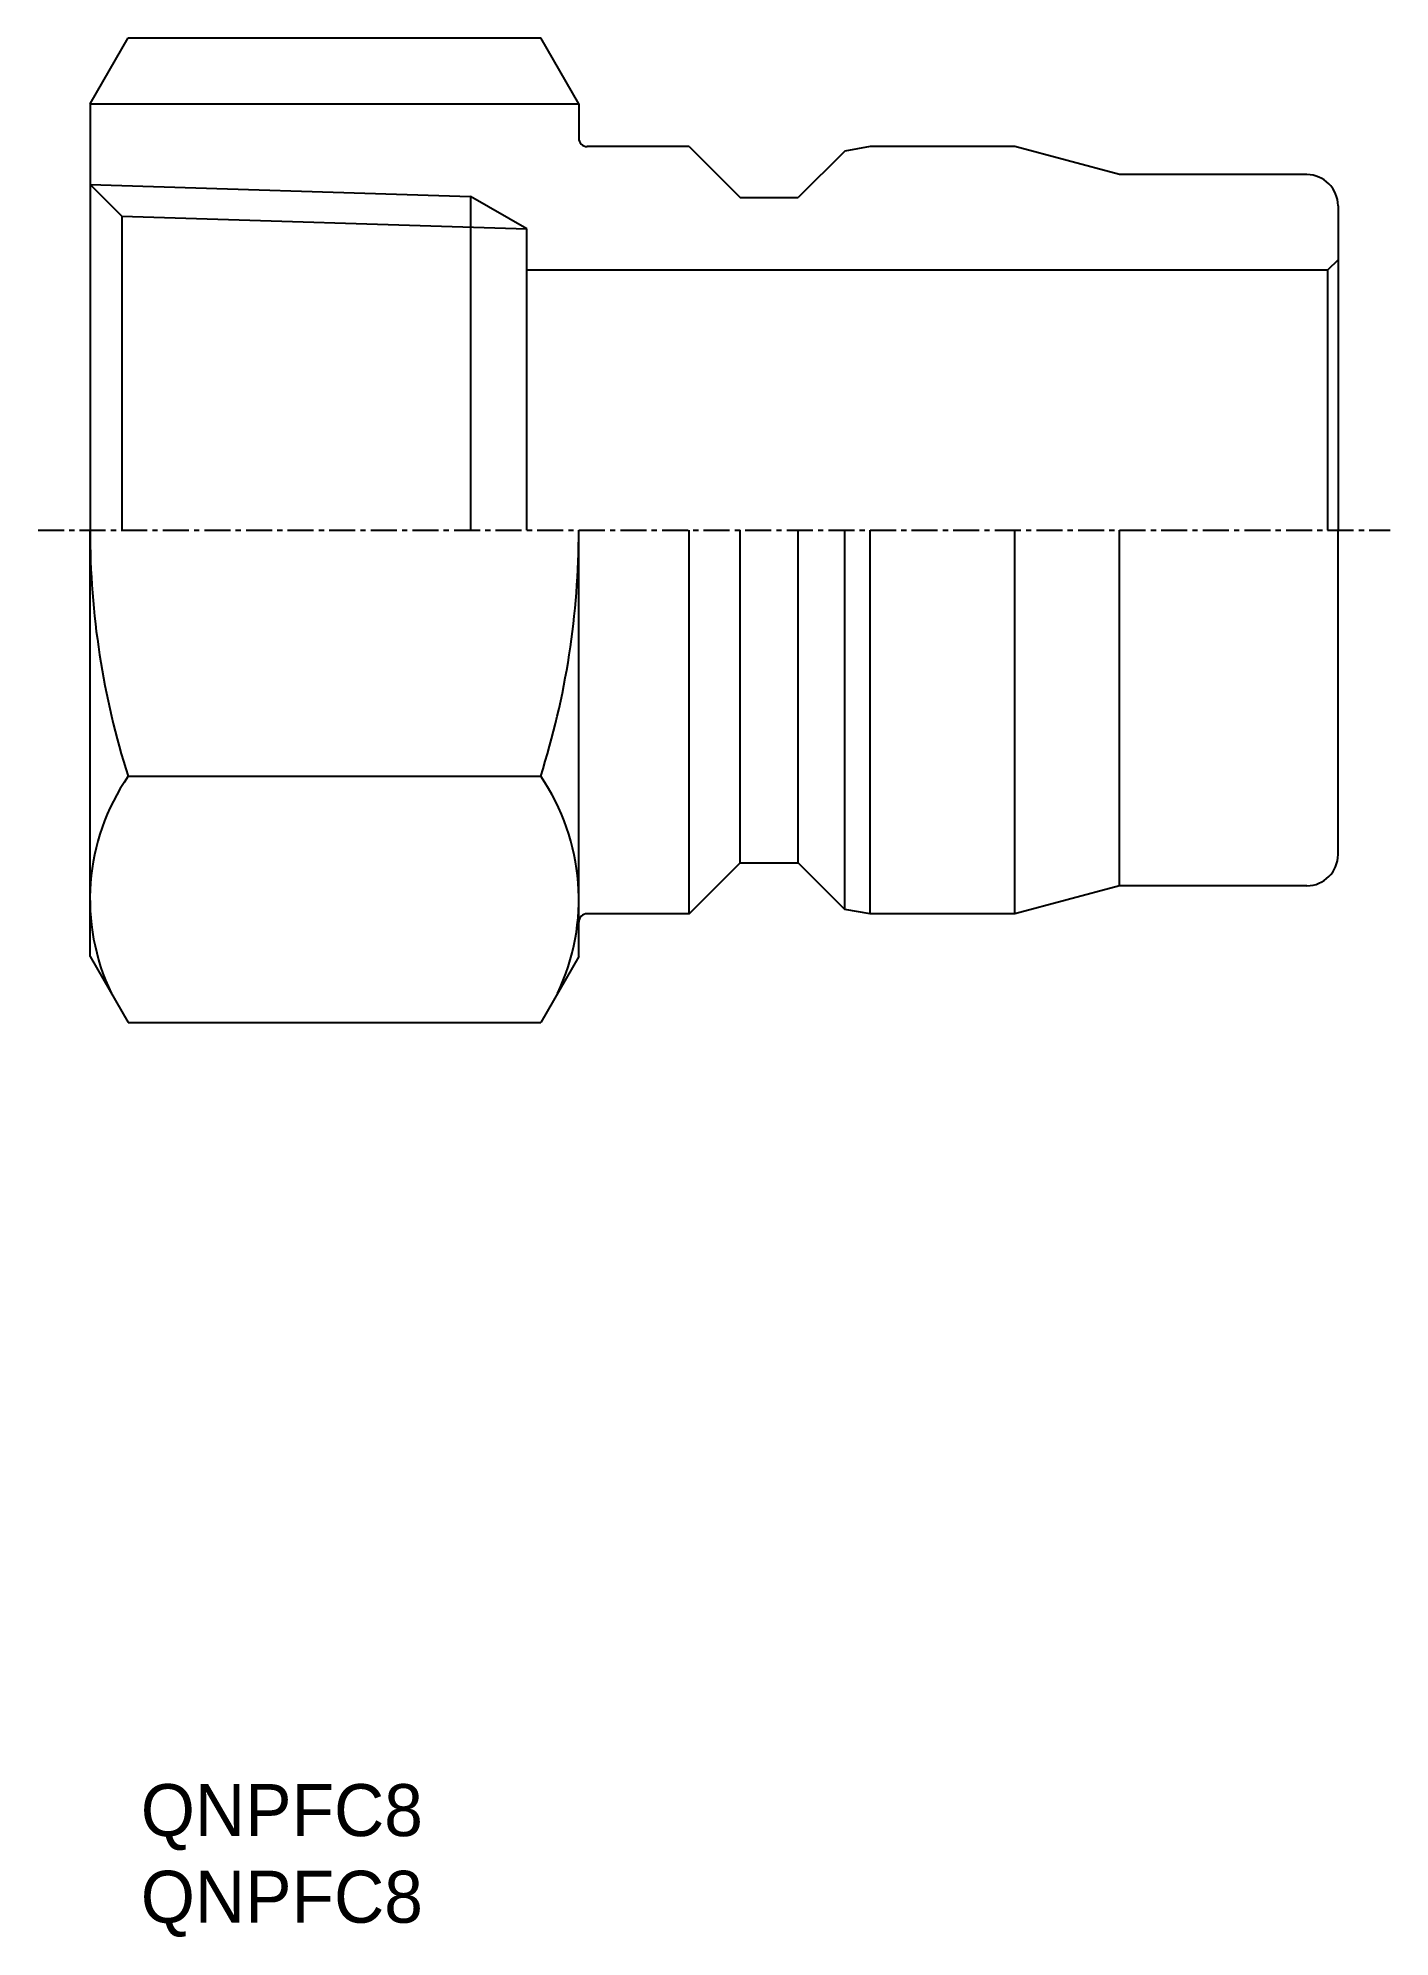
# Model space of a CAD drawing. Extents: x 29.7 to 94.7, y 134.6 to 225.9.
import ezdxf

# ---------------------------------------------------------------- set-up
doc = ezdxf.new("R2010")
doc.units = 0
doc.linetypes.add('CENTER', pattern=[2, 1.25, -0.25, 0.25, -0.25])
doc.layers.get('0').update_dxf_attribs({"linetype": 'CONTINUOUS'})
doc.layers.add('CENTER', color=1, linetype='CENTER')

msp = doc.modelspace()

# ---------------------------------------------------------------- linework, layer by layer
at = {"color": 7, "linetype": 'CONTINUOUS'}
for p, q in [((32.191, 222.719), (34.022, 225.891)), ((34.022, 225.891), (53.86, 225.891)), ((55.691, 222.719), (53.86, 225.891)), ((32.191, 222.719), (55.691, 222.719)), ((32.191, 222.719), (32.191, 202.219)), ((55.691, 222.719), (55.691, 221.069)), ((60.991, 220.669), (56.091, 220.669)), ((60.991, 220.669), (63.441, 218.219)), ((68.476, 220.455), (66.241, 218.219)), ((69.691, 220.669), (68.476, 220.455)), ((76.652, 220.669), (69.691, 220.669)), ((81.691, 219.319), (76.652, 220.669)), ((90.691, 219.319), (81.691, 219.319)), ((32.191, 218.844), (33.717, 217.317)), ((50.482, 218.272), (50.482, 202.219)), ((63.441, 218.219), (66.241, 218.219)), ((92.191, 217.819), (92.191, 202.219)), ((33.717, 217.317), (53.191, 216.708)), ((33.717, 217.317), (33.717, 202.219)), ((53.191, 202.219), (53.191, 216.708)), ((91.691, 214.719), (53.191, 214.719)), ((92.191, 215.219), (91.691, 214.719)), ((91.691, 214.719), (91.691, 202.219)), ((32.191, 181.719), (32.191, 202.219)), ((55.691, 181.719), (55.691, 202.219)), ((60.991, 183.769), (60.991, 202.219)), ((63.441, 186.219), (63.441, 202.219)), ((66.241, 186.219), (66.241, 202.219)), ((68.476, 183.983), (68.476, 202.219)), ((69.691, 183.769), (69.691, 202.219)), ((76.652, 183.769), (76.652, 202.219)), ((81.691, 185.119), (81.691, 202.219)), ((92.191, 186.619), (92.191, 202.219)), ((34.022, 190.384), (53.86, 190.384)), ((60.991, 183.769), (63.441, 186.219)), ((63.441, 186.219), (66.241, 186.219)), ((68.476, 183.983), (66.241, 186.219)), ((81.691, 185.119), (76.652, 183.769)), ((90.691, 185.119), (81.691, 185.119)), ((60.991, 183.769), (56.091, 183.769)), ((69.691, 183.769), (68.476, 183.983)), ((76.652, 183.769), (69.691, 183.769)), ((32.191, 181.719), (34.022, 178.548)), ((55.691, 181.719), (53.86, 178.548)), ((34.022, 178.548), (53.86, 178.548))]:
    msp.add_line(p, q, dxfattribs=at)
at = {"color": 3, "linetype": 'CONTINUOUS'}
for p in [(32.191, 218.844), (53.191, 216.708)]:
    msp.add_line(p, (50.482, 218.272), dxfattribs=at)
at = {"color": 7, "linetype": 'CONTINUOUS'}
for centre, radius, start, end in [((56.091, 221.069), 0.4, 180, 270), ((90.691, 217.819), 1.5, 0, 90), ((71.36, 202.219), 39.169, 180, 197.58795), ((16.522, 202.219), 39.169, 342.41205, 0), ((42.669, 184.466), 10.479, 145.61575, 205.61575), ((45.212, 184.466), 10.479, 334.38425, 34.38425), ((90.691, 186.619), 1.5, 270, 0), ((56.091, 183.369), 0.4, 90, 180)]:
    msp.add_arc(centre, radius, start, end, dxfattribs=at)
at = {"layer": 'CENTER', "color": 1, "linetype": 'CENTER'}
msp.add_line((29.691, 202.219), (94.691, 202.219), dxfattribs=at)

# ---------------------------------------------------------------- texts
for p in [(34.635, 139.415), (34.635, 135.248)]:
    msp.add_text('QNPFC8', height=2.5).set_placement(p)

doc.saveas('drawing.dxf')
